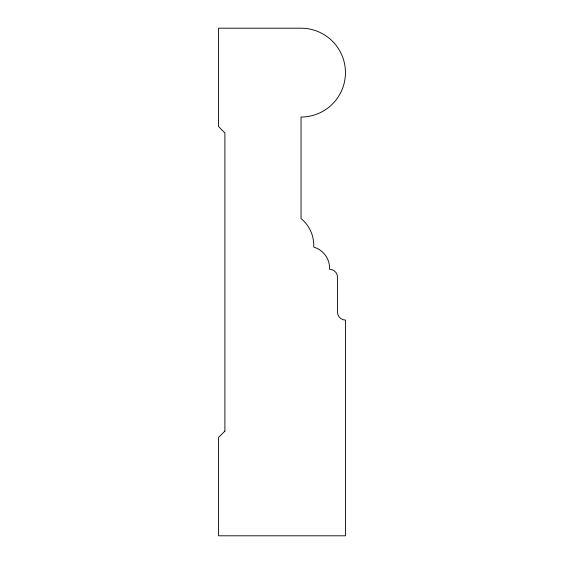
<?xml version="1.0" encoding="UTF-8"?>
<svg xmlns="http://www.w3.org/2000/svg" width="564" height="564" viewBox="0 0 564 564"><rect width="100%" height="100%" fill="white"/><g stroke="black" fill="none" stroke-linecap="round" stroke-linejoin="round"><path stroke-width="0.85" d="M224.895 431.107L218.55 437.452L218.55 535.8L345.45 535.8L345.45 320.07A7.924 7.924 0 0 1 337.526 312.146L337.526 277.248A7.938 7.938 0 0 0 329.587 269.31A22.059 22.059 0 0 0 313.725 247.102A34.637 34.637 0 0 0 301.035 218.55L301.035 117.03A44.415 44.415 0 0 0 345.45 72.615A44.415 44.415 0 0 0 301.035 28.2L218.55 28.2L218.55 126.547L224.895 132.892L224.895 431.107"/></g></svg>
